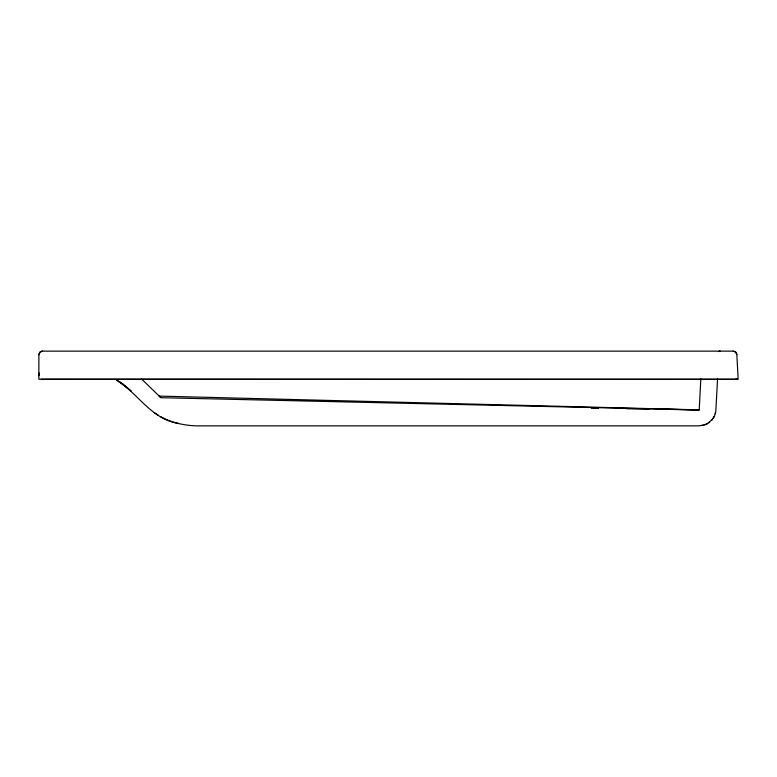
<?xml version="1.0" encoding="UTF-8"?>
<svg xmlns="http://www.w3.org/2000/svg" width="777" height="777" viewBox="0 0 777 777"><rect width="100%" height="100%" fill="white"/><g stroke="black" fill="none" stroke-linecap="round" stroke-linejoin="round"><path stroke-width="1.17" d="M700.835 378.729L699.203 409.984L160.907 397.707L141.443 378.894M717.569 378.729L715.821 411.256L714.422 416.122L711.625 420.357M38.85 354.759L39.909 352.195L42.473 351.136L733.449 351.136L735.664 352.059L736.819 354.166L738.15 379.215L38.86 379.215L38.899 354.195L39.909 352.195L41.356 351.311M38.85 375.592L39.316 373.018M38.937 374.164L38.85 375.544L38.908 374.718M715.306 413.743L715.607 412.509M714.422 416.122L713.179 418.347M712.441 419.386L706.575 424.155L699.203 425.864L196.591 425.864C184.188 425.495 171.668 422.785 160.761 416.715M708.76 422.873L709.78 422.105M707.692 423.552L704.205 425.097M718.434 351.592L720.192 351.136L719.58 351.185M735.858 379.361L41.298 379.273M40.831 351.534L42.473 351.136M701.738 425.67L702.991 425.427M735.498 379.38L737.363 379.215M737.596 379.215L735.761 379.37M591.268 408.197L598.543 408.313M626.437 408.741L649.475 409.1M659.178 409.246L699.203 409.867L159.071 396.095A57.585 57.527 -7.2 0 0 160.907 397.581M733.235 351.136L735.576 351.991L736.858 354.565M178.156 423.329C151.185 419.124 137.917 393.143 116.385 380.011L122.776 383.877L131.012 391.171L129.04 389.345M158.469 415.413L153.982 412.529M122.989 384.324L118.667 381.381L127.078 387.587M125.058 385.916L131.012 391.171"/></g></svg>
